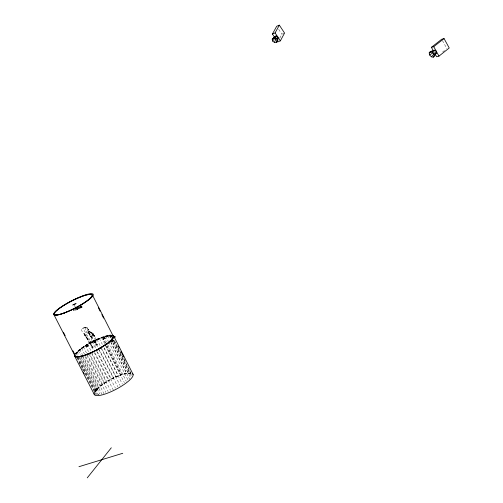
<?xml version="1.0" encoding="UTF-8"?>
<svg xmlns="http://www.w3.org/2000/svg" width="503" height="503" viewBox="0 0 503 503"><rect width="100%" height="100%" fill="white"/><g stroke="black" fill="none" stroke-linecap="round" stroke-linejoin="round"><path stroke-width="0.38" stroke-dasharray="2.52 1.89" d="M91.621 338.312L92.451 337.903M88.434 332.854L89.037 332.892L90.018 334.407L88.717 332.571L88.019 333.061M95.708 342.097C96.425 340.701 94.853 343.687 93.847 342.662C93.162 341.7 95.268 340.456 95.784 341.317M94.118 335.331C93.803 334.866 94.872 336.463 94.916 336.658L94.445 335.885L96.186 339.5L95.746 338.67C98.085 339.619 95.161 342.247 95.419 341.065M94.577 341.933L94.589 342.172M93.904 342.084L93.891 341.763M95.828 341.789L94.25 342.769L95.689 342.065M94.262 342.801L93.816 342.103L95.369 341.38M95.784 389.366L95.916 389.787L95.765 389.347M96.142 389.467L97.192 389.435L97.079 388.832M86.843 346.85L86.478 346.139M103.021 338.708L104.894 337.488L105.379 337.865M103.046 338.55L104.907 337.519L103.593 337.947L103.895 338.701M104.932 338.456L103.486 339.148L105.372 338.135M95.451 341.675L95.501 341.33L95.866 341.789M86.378 346.46L86.176 346.202M87.377 345.599L87.032 345.699M87.503 345.894L87.421 345.819M103.989 337.903C103.656 339.324 104.448 337.356 104.178 338.368M105.064 338.079C104.184 337.582 105.58 337.809 104.907 338.356M110.302 337.148C109.371 336.331 111.358 336.161 111.32 336.972M110.918 336.061L111.943 335.973M90.2 334.47L90.056 333.766M94.111 341.889L94.193 342.191M86.541 332.615L86.591 332.087M94.57 336.092L93.011 334.489L94.25 335.646L93.231 335.476A1.465 1.069 73.8 0 1 92.697 335.256L93.237 334.715L93.143 333.401L91.351 332.64L93.181 333.476L92.294 332.823L92.929 333.225M95.601 389.404L95.733 389.838M93.061 333.822L93.105 333.338A3.062 2.232 73.8 0 0 92.646 333.074M79.82 306.786A0.799 0.352 65.6 0 0 80.449 306.855L80.801 306.189M80.901 306.421L80.637 306.931M92.439 338.041C90.747 337.387 89.874 334.891 88.522 333.105M91.288 335.4L92.646 335.13L93.061 333.829M95.186 389.875L96.853 388.668M93.024 334.061L93.086 333.747L92.98 334.262M95.715 390.108L95.576 389.699M88.559 332.665L92.307 338.293M106.221 336.419L106.605 336.262M107.774 336.098L108.918 335.79M109.648 335.797L108.705 335.954M75.4 353.942C84.768 344.096 98.129 337.035 111.622 335.224C112.345 336.62 109.509 335.199 111.132 335.646M82.121 307.119L81.58 305.541M92.904 334.514L93.005 334.168L92.854 334.658M94.639 341.889L94.111 342.046M93.734 342.071L93.778 342.461M92.829 334.728L92.627 335.086M94.413 392.692C102.455 381.714 117.96 373.358 131.604 373.257M81.782 306.415L78.82 307.823M74.821 303.975L73.91 304.453L74.84 303.994L76.016 306.314M95.639 341.028L94.922 341.38L95.381 341.807M86.189 346.171L86.673 346.077M90.924 337.136L93.401 335.482M95.495 341.361L94.954 341.669M279.787 38.077L281.894 34.185L284.56 33.053M96.211 389.731L97.173 389.41L96.293 390.001M88.232 346.02L88.113 345.372L87.346 345.322M86.403 346.284L87.943 345.297M90.854 344.498L91.269 345.724L90.031 342.065L92.187 341.392M75.595 354.319C84.674 344.574 97.752 338.003 110.761 335.627M112.087 335.759A21.063 4.609 -27.5 0 0 93.426 341.279A21.063 4.609 -27.5 0 0 75.834 353.873L76.456 352.829A21.107 4.615 -27.5 0 1 94.595 340.581L103.486 336.909A21.107 4.615 -27.5 0 1 111.264 335.438M93.847 341.833L95.35 341.103M103.499 338.079L104.907 337.519M73.671 305.007L72.564 305.044L74.922 303.567L76.217 303.422L73.891 304.931L76.142 303.485M104.725 337.651L104.574 338.01M95.054 341.374L95.337 341.361M97.192 389.435L96.507 390.183M95.325 390.322L96.532 390.127C94.514 391.906 97.62 387.467 95.218 389.768L95.941 388.995M91.609 332.703L91.049 332.508A10.393 7.551 73.1 0 1 90.465 332.269L87.434 330.22L87.277 328.767L85.246 327.415A1.27 0.931 73.4 0 0 84.366 327.384L83.385 329.006L89.22 338.871A7.771 5.696 74.2 0 1 90.427 341.682L92.533 347.529L95.495 346.083L97.437 344.398L96.708 344.09L95.218 341.279M87.434 346.033L87.069 346.102M103.417 339.16L105.328 338.192L104.857 338.689M105.303 338.167L103.499 339.179M103.14 338.469L103.593 337.947M103.895 338.104L104.291 338.249M72.577 305.076L74.828 303.655M84.366 327.384L82.505 328.39L82.907 328.145C77.846 330.238 88.585 336.859 87.409 339.437A7.658 4.697 70.4 0 1 88.654 342.229L91.766 342.43L94.702 341.317M86.246 346.089L86.761 346.259M88.207 345.995L86.856 346.881L86.082 346.793M92.043 337.632L91.628 337.89M87.956 338.921L87.491 339.173C88.358 340.481 88.39 337.941 87.912 339.657M89.037 332.892L88.49 332.464L91.886 338.091M104.134 337.004L104.637 336.972M86.441 346.007L86.73 346.158M81.775 306.39L81.932 307.32L79.562 307.358M442.64 51.985L444.451 50.552M87.019 345.611L87.44 345.649M102.675 337.513L105.467 343.253M85.768 327.466C82.442 329.874 91.923 335.897 91.037 338.305A7.683 6.388 79.7 0 1 92.206 341.128L96.255 341.04M92.068 338.374L92.326 337.959L91.842 337.708M84.63 333.866L84.315 334.426L87.667 339.129L84.403 334.407L84.567 333.684L86.139 335.627C86.283 334.74 83.831 332.672 84.19 334.52L87.503 339.462M110.93 336.463L111.817 335.866L110.082 336.545L111.905 335.922M87.365 345.322L85.988 346.177L86.051 346.699M87.711 346.007L86.176 346.812L88.151 346.045L87.717 346.033L87.579 345.284M109.409 335.69L110.17 335.633M81.932 307.32L76.085 310.011L73.381 310.313M95.067 341.367L93.608 341.273M73.583 310.125L79.166 307.465M76.657 308.823L76.06 309.094M76.431 307.968L76.814 309.257L78.984 308.257M79.002 307.629L79.455 307.465M93.294 341.983L91.03 342.367L90.037 342.065M86.591 346.554L86.485 346.573M97.381 344.285C96.023 344.052 90.452 347.152 92.533 347.529M96.865 388.706L95.853 389.014L97.117 388.938M95.614 390.127L95.161 389.863M84.699 333.891L84.542 334.438L88.132 339.607M88.654 342.229L92.206 341.128M104.655 337.733L105.033 337.997M85.026 334.155L84.617 333.917M84.699 327.258C86.824 326.969 89.471 328.975 88.861 331.326L88.698 330.71L94.507 335.973M104.423 337.978L104.756 338.223M80.159 306.528L81.807 306.346M79.637 307.427L82.027 307.214M78.908 308.289L78.481 307.037M78.305 308.584L77.713 307.377M77.971 308.723L77.625 307.434M77.368 309.018L76.984 309.175L76.519 307.93M73.381 310.206L76.06 309.911L81.901 307.144M111.226 336.608L112.138 336.576M111.295 337.18C108.9 337.444 111.962 336.966 111.018 336.476M87.943 345.335L86.026 346.095L85.95 346.63M86.529 346.102L86.026 346.095L86.497 346.171M93.187 334.828L88.673 331.867M88.572 332.596L89.144 332.854M80.794 306.855L80.398 306.56M88.767 331.402L90.182 332.018L89.534 331.647M103.341 339.179L102.989 338.701M111.421 335.941L111.842 336.476M111.364 336.501L111.132 336.155M90.439 332.2L90.81 332.439L89.848 331.823M88.006 331.383L88.622 331.829M87.912 330.628L87.899 331.314M111.15 336.608L110.987 336.199M278.681 29.331L281.894 34.185M96.299 344.492L94.784 341.405L95.457 340.147A10.135 7.325 73.8 0 1 93.904 337.148L93.426 335.476M442.445 40.592L446.865 48.64M87.076 355.621L105.831 392.371M81.473 348.195L84.473 354.074M85.875 356.828L100.631 385.726M84.894 356.382L103.995 393.786M79.776 349.491L82.429 354.684M82.781 355.376L98.978 387.065M82.869 356.998L101.958 394.358M78.298 350.729L80.606 355.244M80.958 355.929L97.538 388.36M81.033 357.444L99.764 394.063M77.06 351.893L79.021 355.728M79.373 356.413L96.343 389.592M79.43 357.721L98.487 394.974M76.091 352.974L95.413 390.73M77.713 357.143L97.104 395.025M77.368 357.784L94.765 391.774M76.978 357.765L95.633 394.201M79.109 362.808L80.178 364.895M81.599 367.674L82.668 369.762M99.104 350.031L117.803 386.826M73.91 304.453L75.048 306.698M92.225 341.656L95.972 349.013M97.393 351.811L111.251 379.061M96.683 351.327L115.407 388.134M89.88 342.908L93.627 350.27M95.048 353.062L108.925 380.318M94.231 352.553L113.32 390.051M87.597 344.209L91.351 351.572M91.703 352.27L106.667 381.639M91.785 353.691L110.534 390.485M85.416 345.536L88.811 352.207M89.169 352.905L104.511 382.99M89.389 354.722L108.145 391.491M83.36 346.875L86.705 353.433M87.057 354.118L102.486 384.361M105.674 336.111L108.302 341.298M108.648 341.99L128.259 380.595M103.681 336.727L106.353 342.002M107.673 344.586L126.259 381.268M102.612 337.104L105.636 343.077M107.057 345.875L121.607 374.578M106.888 346.058L121.443 374.766M101.543 337.482L120.538 374.942M105.768 345.945L124.386 382.664M99.298 338.368L102.323 344.335M104.096 347.831L118.287 375.798M104.039 348.007L122.336 384.066M96.972 339.368L100.707 346.73M101.065 347.428L115.967 376.778M101.449 348.686L120.129 385.468M94.602 340.468L98.343 347.831M98.695 348.529L113.609 377.872M124.241 358.683L125.297 360.764M114.609 340.952L117.438 346.548M117.79 347.246L131.924 375.213M114.263 340.443L130.711 372.993M113.992 341.908L131.346 376.231M110.484 335.199L111.377 336.953M113.823 341.795L129.548 372.899M113.056 342.927L130.824 378.061M109.101 335.338L110.685 338.475M112.779 342.612L128.139 372.981M110.817 342.027L129.673 379.287M107.491 335.646L109.421 339.462M110.817 342.222L126.511 373.232M95.243 390.058L95.186 389.957M77.412 307.528L77.877 308.779L77.198 307.629M76.77 307.823L77.236 309.075M76.645 307.867L77.116 309.119M91.81 347.63L91.068 345.121M80.838 306.17L80.952 306.509M80.713 306.258L80.788 306.585M98.795 394.748A20.994 5.263 -27.8 0 1 97.437 394.792M95.52 394.365A20.994 5.263 -27.8 0 1 94.985 393.899M94.797 392.51A20.994 5.263 -27.8 0 1 120.393 375.119L122.493 374.414A20.994 5.263 -27.8 0 1 131.239 373.471M131.836 373.892A20.994 5.263 -27.8 0 1 132.151 374.471M75.022 354.106A21.987 4.81 -27.5 0 1 101.694 337.312L103.87 336.538A21.987 4.81 -27.5 0 1 110.817 334.979M94.577 392.309A21.868 5.489 -27.8 0 1 120.865 375.131L123.046 374.395A21.868 5.489 -27.8 0 1 131.245 373.144M75.978 354.156A21.107 4.621 -27.5 0 1 101.581 338.022L103.675 337.28A21.107 4.621 -27.5 0 1 111.459 335.815M75.45 354.037A21.503 4.709 -27.5 0 1 92.81 341.48A21.503 4.709 -27.5 0 1 112.062 335.432M80.342 306.899A0.799 0.352 65.6 0 1 79.832 306.981M95.394 389.831L95.551 390.19L95.394 389.819M85.762 327.227L85.428 327.164L85.762 327.227M97.419 344.436L96.708 344.09L97.419 344.436M92.829 333.105L92.829 333.112M87.635 328.277L86.887 327.774L87.635 328.277M88.717 329.39L88.622 329.056L88.786 329.937L88.717 329.39"/><path stroke-width="0.75" d="M75.004 354.791L75.11 356.061C82.222 358.18 89.653 352.81 96.136 350.251C102.122 346.391 110.685 343.348 113.345 336.287L112.483 335.413M113.024 340.783L112.886 340.393L113.018 340.82M112.678 341.204L112.527 340.757L112.634 341.172M112.71 340.43L112.842 341.141M277.719 41.007L277.958 37.983L277.731 36.876L276.719 36.109L275.512 36.122L272.211 39.127L272.613 41.057L274.393 42.409L276.505 42.384L277.719 41.007L277.323 39.071L277.731 36.876M112.93 340.078C110.83 341.216 113.577 342.122 113.162 340.336M276.505 42.384L277.266 38.769L276.065 38.781L275.047 38.014L274.82 36.914L275.512 36.122M112.351 340.82L112.502 341.267M274.393 42.409L276.065 38.781M276.927 40.844L277.681 41.975L280.366 40.844L284.56 33.053L279.341 25.15L276.675 26.294L272.412 34.047L275.801 39.146M272.412 34.047L275.091 32.902L279.341 25.15M113.232 340.783L112.496 341.537M434.259 56.003L436.629 52.608L436.359 51.4L435.397 50.382L434.315 50.149L430.203 51.69L429.197 52.897L429.675 55.016L431.354 56.795L433.246 57.21L434.259 56.003L433.781 53.884L432.102 52.092L430.203 51.69M433.246 57.21L436.629 52.608M273.418 37.744L275.537 37.719L276.719 36.109M272.613 41.057L275.047 38.014M87.264 477.85L111.301 447.789M112.182 340.814C112.358 338.94 113.716 341.279 112.949 340.154M431.354 56.795L433.932 54.135M111.264 340.562L110.471 341.336L110.276 340.952M433.781 53.884L436.359 51.4M272.211 39.127L274.82 36.914M435.12 54.073L436.61 56.764L438.962 56.122L449.229 47.986L444.067 38.568L441.709 39.247L431.404 47.326L433.265 50.702M431.404 47.326L433.749 46.666L444.067 38.568M108.453 343.021L107.321 343.895L107.133 343.518M429.675 55.016L433.391 52.475M113.294 336.884L114.338 336.274L114.866 336.966M113.936 337.865L114.91 337.048M96.934 350.308L98.148 349.66M432.102 52.092L435.397 50.382M429.197 52.897L432.442 51.432M111.213 341.122L112.2 340.776L111.226 341.153M78.958 466.696L122.757 453.285M275.537 37.719L277.323 39.071M114.791 337.054L114.847 336.777M275.091 32.902L280.366 40.844M114.86 336.96L114.904 336.714M114.477 336.545L114.659 336.897M114.646 336.784L114.948 337.129M114.722 336.532C114.055 336.224 114.917 337.199 114.458 336.576M433.749 46.666L438.962 56.122M86.529 354.546L86.723 354.929M82.316 355.923L82.511 356.3M80.486 356.369L80.681 356.753M78.883 356.652L79.078 357.036M77.519 356.759L77.713 357.143M76.431 356.696L76.626 357.08M63.397 332.225L65.164 335.671M72.941 350.855L74.708 354.307M75.626 356.464L75.815 356.841M53.815 314.482L75.022 355.891A21.503 4.709 -27.5 0 0 80.524 356.464M83.523 372.484L84.24 373.88M74.721 356.269L94.407 394.692M98.557 348.95L98.751 349.334M96.136 350.251L96.331 350.635M93.684 351.478L93.879 351.861M91.238 352.616L91.433 352.999M88.836 353.64L89.037 354.024M105.228 344.869L105.423 345.253M103.14 346.24L103.335 346.624M100.902 347.611L101.097 347.994M113.741 336.092L133.119 374.458M92.684 295.5L113.213 336.142M113.345 336.287L113.54 336.67M118.463 346.416L119.167 347.812M120.978 351.44L121.682 352.829M121.984 353.383L123.744 356.866M113.326 336.96L113.521 337.343M98.311 307.616L100.078 311.118M101.851 314.62L103.618 318.122M113.005 337.777L113.2 338.154M112.383 338.726L112.578 339.104M111.471 339.789L111.666 340.173M112.854 335.199A21.987 4.81 -27.5 0 1 96.123 350.365A21.987 4.81 -27.5 0 1 74.614 354.973M132.786 373.848A21.868 5.489 -27.8 0 1 114.734 389.957A21.868 5.489 -27.8 0 1 94.212 393.245M112.955 336.488A21.107 4.615 -27.5 0 1 112.936 337.142M112.622 337.941A21.107 4.615 -27.5 0 1 112.012 338.871M109.943 341.059A21.107 4.615 -27.5 0 1 108.522 342.279M106.862 343.562A21.107 4.615 -27.5 0 1 104.995 344.888M104.505 345.221A21.107 4.615 -27.5 0 1 103.48 345.894M102.952 346.234A21.107 4.615 -27.5 0 1 101.876 346.907M100.198 347.906A21.107 4.615 -27.5 0 1 98.462 348.887M91.294 352.471A21.107 4.615 -27.5 0 1 90.112 352.993M87.805 353.942A21.107 4.615 -27.5 0 1 86.686 354.364M84.548 355.112A21.107 4.615 -27.5 0 1 80.769 356.155M77.864 356.539A21.107 4.615 -27.5 0 1 76.796 356.476M113.175 337.482A21.503 4.709 -27.5 0 1 106.19 344.304M105.215 344.983A21.503 4.709 -27.5 0 1 104.196 345.668M103.134 346.353A21.503 4.709 -27.5 0 1 99.739 348.397M98.557 349.063A21.503 4.709 -27.5 0 1 81.411 356.256M65.296 312.589A22.069 4.062 -27.2 0 0 93.212 294.33A22.069 4.062 -27.2 0 0 62.209 306.264A22.069 4.062 -27.2 0 0 65.296 312.589M64.246 312.904A21.189 3.905 -27.2 0 0 92.018 295.236A21.189 3.905 -27.2 0 0 63.032 305.95A21.189 3.905 -27.2 0 0 64.246 312.904M64.07 313.08A21.629 3.98 -27.2 0 0 92.414 295.041A21.629 3.98 -27.2 0 0 62.812 305.981A21.629 3.98 -27.2 0 0 64.07 313.08"/></g></svg>
